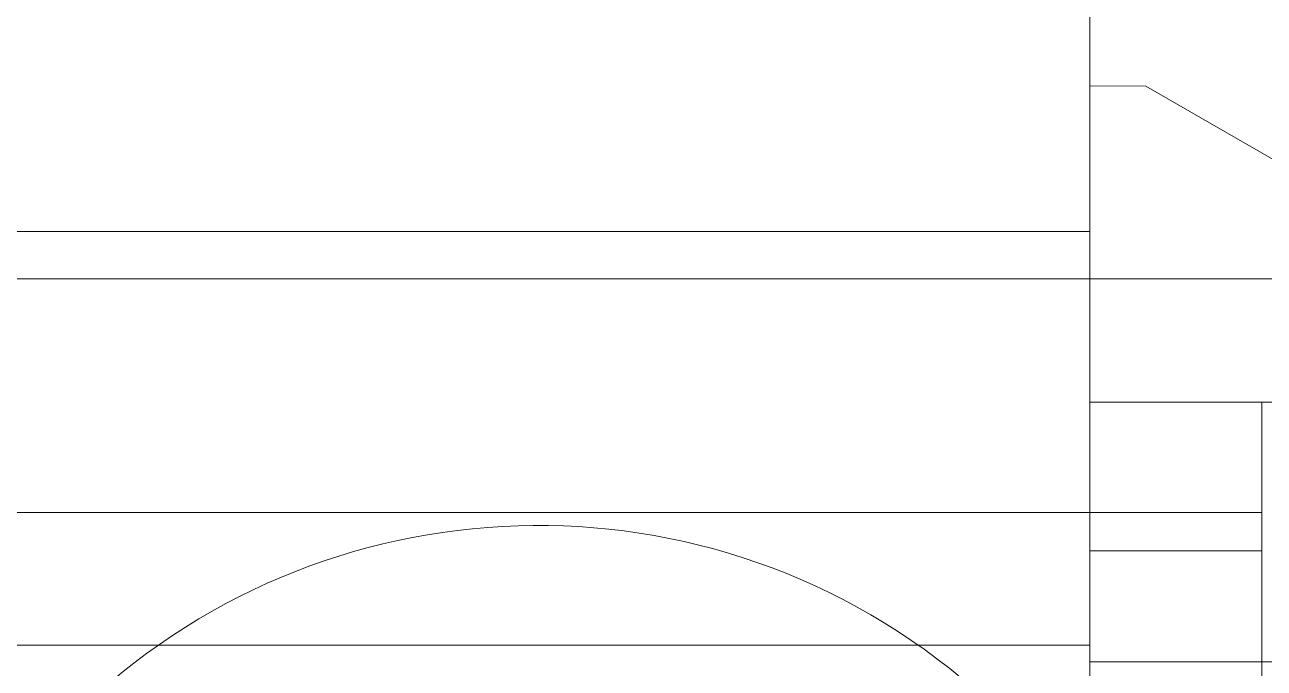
# Model space of a CAD drawing. Header units: millimetres. Extents: x 37984 to 70752, y 14140 to 37584.
# Drawn here: x 39589.23 to 39598.77, y 28303.4 to 28308.36 of the extents above; entities that cross this region are included whole.
import ezdxf

# ---------------------------------------------------------------- set-up
doc = ezdxf.new("R2010")
doc.units = ezdxf.units.MM
doc.layers.add('000-PI-Oprema', color=30, linetype='Continuous', lineweight=5)

# ---------------------------------------------------------------- blocks, each defined once
blk = doc.blocks.new('TE-18-2 - 48290501')
at = {"layer": '000-PI-Oprema'}
for p, q in [((47001.6641, 28625.1127), (47001.6641, 28609.6596)), ((47002.6141, 28611.6953), (47002.6141, 28609.6596)), ((47004.6141, 28611.6953), (47004.6141, 28610.9856)), ((47000.1793, 28610.0916), (47000.9244, 28611.3822)), ((47002.6141, 28610.9856), (47002.6141, 28610.9856)), ((47003.4641, 28610.9856), (47002.6141, 28610.9856)), ((47003.4641, 28610.9856), (47003.7588, 28610.9856)), ((47003.4641, 28610.9856), (47003.4641, 28610.9856)), ((47003.4641, 28610.9856), (47003.4641, 28600.8453)), ((47004.93, 28610.9856), (47003.7588, 28610.9856)), ((47003.7588, 28610.9856), (47003.7588, 28609.6596)), ((47003.7588, 28610.9856), (47003.7588, 28610.9856)), ((47004.6141, 28610.9856), (47004.6141, 28609.6596)), ((47004.6141, 28610.9856), (47004.6141, 28610.9856)), ((47000.1771, 28609.6596), (47000.1793, 28610.0916)), ((47000.1793, 28610.0916), (47000.1793, 28610.0916)), ((46996.7385, 28609.6596), (47005.8641, 28609.6596)), ((47000.1771, 28609.6596), (47000.1771, 28609.6596)), ((47001.3004, 28609.6596), (47001.3004, 28609.6596)), ((47001.3004, 28595.4553), (47001.3004, 28609.6596)), ((47001.6641, 28609.6596), (47001.6641, 28595.4553)), ((47002.6141, 28609.6596), (47002.6141, 28609.6596)), ((47003.7588, 28609.6596), (47003.7588, 28609.6596)), ((47004.4853, 28595.4553), (47004.4853, 28609.6596)), ((47004.6141, 28609.6596), (47004.6141, 28609.6596))]:
    blk.add_line(p, q, dxfattribs=at)
blk.add_arc((47008.6641, 28605.4127), 5.1, 140.19343, 225.93372, dxfattribs=at)

msp = doc.modelspace()

# ---------------------------------------------------------------- block references
at = {"layer": '000-PI-Oprema', "rotation": 270}
msp.add_blockref('TE-18-2 - 48290501', (10987.7713, 75308.0677), dxfattribs=at)

doc.saveas('drawing.dxf')
